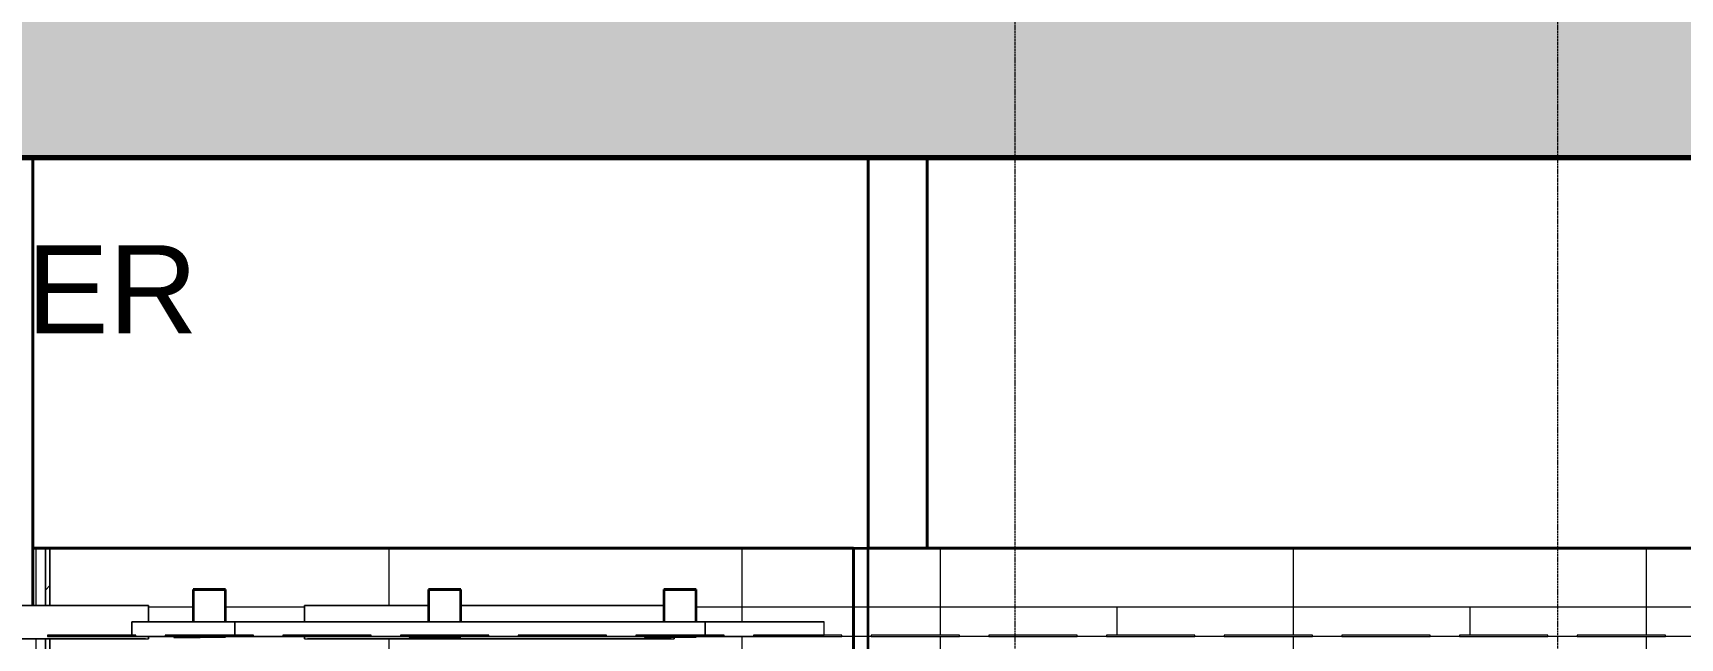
# Model space of a CAD drawing. Header units: millimetres. Extents: x -153298 to 620751, y -313239 to 250031.
# Drawn here: x 130783 to 136383, y -301282 to -299223 of the extents above; entities that cross this region are included whole.
import ezdxf

# ---------------------------------------------------------------- set-up
doc = ezdxf.new("R2010")
doc.units = ezdxf.units.MM
doc.linetypes.add('DPA_Grid _ Level 100', pattern=[10, 5.5, -1.6, 1.3, -1.6])
doc.linetypes.add('DPA_Hidden 50', pattern=[3, 2, -1])
for name, color, linetype, lineweight in [('A-DETL', 7, 'Continuous', 70), ('A-DETL-GENF', 7, 'Continuous', 35), ('A-GLAZ-CURT', 7, 'Continuous', 9), ('A-WALL-PATT', 7, 'Continuous', 35), ('E-LITE-EQPM', 7, 'Continuous', 35), ('G-ANNO-TEXT', 7, 'Continuous', 9), ('S-GRID', 7, 'Continuous', 0), ('WALL-E', 7, 'Continuous', 35)]:
    doc.layers.add(name, color=color, linetype=linetype, lineweight=lineweight)
doc.styles.add('Arial_2', font='arial.ttf', dxfattribs={"height": 3})
pattern_1 = [(0, (132667.9, -304076.8), (0, 1400), []), (0, (132667.9, -303976.8), (0, 1400), []), (0, (132667.9, -303376.8), (0, 1400), []), (0, (132667.9, -303276.8), (0, 1400), []), (90, (132667.9, -304676.8), (-1200, 7e-14), []), (90, (133267.9, -304076.8), (-1200, 700), [100, -600])]

# ---------------------------------------------------------------- blocks, each defined once
blk = doc.blocks.new('D2 - D2-12423169-2120-01 ENTRANCE 1 SECTION A')
at = {"layer": 'E-LITE-EQPM', "color": 7, "lineweight": 20}
for p, q in [((-851988.4, 95170), (-851988.4, 95167)), ((-851988.4, 95170), (-851970.1, 95170)), ((-851966.6, 95170), (-851988.4, 95170)), ((-851988.4, 95167), (-851898.4, 95167)), ((-851898.4, 95167), (-851988.4, 95167)), ((-851981.4, 95170), (-851970.3, 95170)), ((-851905.4, 95170), (-851981.4, 95170)), ((-851978.7, 95170), (-851981.1, 95170)), ((-851981.1, 95170), (-851978.7, 95170)), ((-851980.4, 95170), (-851970.3, 95170)), ((-851906.4, 95170), (-851980.4, 95170)), ((-851977.1, 95170), (-851979.2, 95170)), ((-851979.2, 95170), (-851977.1, 95170)), ((-851978.7, 95170), (-851977.1, 95170)), ((-851977.1, 95170), (-851978.7, 95170)), ((-851978.4, 95167), (-851908.4, 95167)), ((-851908.4, 95167), (-851978.4, 95167)), ((-851977.6, 95169), (-851977.6, 95167)), ((-851977.6, 95167), (-851909.2, 95167)), ((-851909.2, 95167), (-851977.6, 95167)), ((-851973.4, 95170), (-851970.5, 95170)), ((-851967.6, 95170), (-851973.4, 95170)), ((-851972.4, 95170), (-851970.7, 95170)), ((-851966.8, 95170), (-851972.4, 95170)), ((-851970.4, 95170), (-851916.4, 95170)), ((-851970.4, 95167), (-851916.4, 95167)), ((-851916.4, 95167), (-851970.4, 95167)), ((-851969.4, 95167), (-851917.4, 95167)), ((-851917.4, 95167), (-851969.4, 95167)), ((-851967.4, 95167), (-851919.4, 95167)), ((-851919.4, 95167), (-851967.4, 95167)), ((-851967.3, 95167), (-851919.4, 95167)), ((-851919.4, 95167), (-851967.3, 95167)), ((-851913.4, 95170), (-851966.8, 95170)), ((-851914.4, 95170), (-851966.6, 95170)), ((-851898.4, 95170), (-851965.9, 95170)), ((-851965.3, 95167), (-851937.2, 95167)), ((-851937.2, 95167), (-851965.3, 95167)), ((-851936.6, 95167), (-851921.4, 95167)), ((-851921.4, 95167), (-851936.6, 95167)), ((-851916.4, 95170), (-851916.7, 95170)), ((-851916.7, 95170), (-851898.4, 95170)), ((-851916.5, 95170), (-851906.4, 95170)), ((-851916.5, 95170), (-851905.4, 95170)), ((-851916.2, 95170), (-851913.4, 95170)), ((-851916, 95170), (-851914.4, 95170)), ((-851908, 95170), (-851909.7, 95170)), ((-851909.7, 95170), (-851907.8, 95170)), ((-851907.8, 95170), (-851909.7, 95170)), ((-851909.7, 95170), (-851908, 95170)), ((-851909.2, 95167), (-851909.2, 95169)), ((-851907.8, 95170), (-851905.7, 95170)), ((-851905.7, 95170), (-851907.8, 95170)), ((-851898.4, 95167), (-851898.4, 95170))]:
    blk.add_line(p, q, dxfattribs=at)
blk = doc.blocks.new('D2 - D2-V258-2120-01 ENTRANCE 1 SECTION A')
at = {"layer": 'E-LITE-EQPM', "color": 7, "lineweight": 20}
for p, q in [((-851988.4, 95170), (-851988.4, 95167.6)), ((-851988.4, 95170), (-851970.1, 95170)), ((-851970.1, 95170), (-851988.4, 95170)), ((-851988.4, 95167), (-851898.4, 95167)), ((-851898.4, 95167), (-851988.4, 95167)), ((-851981.4, 95170), (-851970.3, 95170)), ((-851970.3, 95170), (-851981.4, 95170)), ((-851978.7, 95170), (-851981.1, 95170)), ((-851981.1, 95170), (-851978.7, 95170)), ((-851980.4, 95170), (-851970.3, 95170)), ((-851970.3, 95170), (-851980.4, 95170)), ((-851977.1, 95170), (-851979.2, 95170)), ((-851979.2, 95170), (-851977.1, 95170)), ((-851978.7, 95170), (-851977.1, 95170)), ((-851977.1, 95170), (-851978.7, 95170)), ((-851978.4, 95167), (-851908.4, 95167)), ((-851908.4, 95167), (-851978.4, 95167)), ((-851977.6, 95167), (-851909.2, 95167)), ((-851909.2, 95167), (-851977.6, 95167)), ((-851973.4, 95170), (-851970.5, 95170)), ((-851970.5, 95170), (-851973.4, 95170)), ((-851972.4, 95170), (-851970.7, 95170)), ((-851970.7, 95170), (-851972.4, 95170)), ((-851970.4, 95167), (-851916.4, 95167)), ((-851916.4, 95167), (-851970.4, 95167)), ((-851969.4, 95167), (-851917.4, 95167)), ((-851917.4, 95167), (-851969.4, 95167)), ((-851967.4, 95167), (-851919.4, 95167)), ((-851919.4, 95167), (-851967.4, 95167)), ((-851967.3, 95167), (-851919.4, 95167)), ((-851919.4, 95167), (-851967.3, 95167)), ((-851965.3, 95167), (-851937.2, 95167)), ((-851937.2, 95167), (-851965.3, 95167)), ((-851936.6, 95167), (-851921.4, 95167)), ((-851921.4, 95167), (-851936.6, 95167)), ((-851916.7, 95170), (-851898.4, 95170)), ((-851898.4, 95170), (-851916.7, 95170)), ((-851916.5, 95170), (-851906.4, 95170)), ((-851906.4, 95170), (-851916.5, 95170)), ((-851916.5, 95170), (-851905.4, 95170)), ((-851905.4, 95170), (-851916.5, 95170)), ((-851916.2, 95170), (-851913.4, 95170)), ((-851913.4, 95170), (-851916.2, 95170)), ((-851916, 95170), (-851914.4, 95170)), ((-851914.4, 95170), (-851916, 95170)), ((-851908, 95170), (-851909.7, 95170)), ((-851909.7, 95170), (-851907.8, 95170)), ((-851907.8, 95170), (-851909.7, 95170)), ((-851909.7, 95170), (-851908, 95170)), ((-851907.8, 95170), (-851905.7, 95170)), ((-851905.7, 95170), (-851907.8, 95170)), ((-851898.4, 95167.6), (-851898.4, 95170))]:
    blk.add_line(p, q, dxfattribs=at)
blk = doc.blocks.new('D2 - D2-V265-2120-01 ENTRANCE 1 SECTION A')
at = {"layer": 'E-LITE-EQPM', "color": 7, "lineweight": 20}
for p, q in [((-851188.4, 95170), (-851188.4, 95167)), ((-851188.4, 95170), (-851170.1, 95170)), ((-851098.4, 95170), (-851188.4, 95170)), ((-851188.4, 95167), (-851098.4, 95167)), ((-851098.4, 95167), (-851188.4, 95167)), ((-851181.4, 95170), (-851176.3, 95170)), ((-851176.3, 95170), (-851181.4, 95170)), ((-851178.7, 95170), (-851181.1, 95170)), ((-851181.1, 95170), (-851178.7, 95170)), ((-851180.4, 95170), (-851175.4, 95170)), ((-851175.4, 95170), (-851180.4, 95170)), ((-851177.1, 95170), (-851179.2, 95170)), ((-851179.2, 95170), (-851177.1, 95170)), ((-851178.7, 95170), (-851177.1, 95170)), ((-851177.1, 95170), (-851178.7, 95170)), ((-851178.4, 95167), (-851108.4, 95167)), ((-851108.4, 95167), (-851178.4, 95167)), ((-851177.6, 95169), (-851177.6, 95167)), ((-851177.6, 95167), (-851109.2, 95167)), ((-851109.2, 95167), (-851177.6, 95167)), ((-851175.6, 95170), (-851170.3, 95170)), ((-851105.4, 95170), (-851175.6, 95170)), ((-851175.4, 95170), (-851170.3, 95170)), ((-851161.9, 95170), (-851175.4, 95170)), ((-851173.4, 95170), (-851170.5, 95170)), ((-851113.4, 95170), (-851173.4, 95170)), ((-851172.4, 95170), (-851170.7, 95170)), ((-851114.4, 95170), (-851172.4, 95170)), ((-851170.4, 95170), (-851116.4, 95170)), ((-851170.4, 95167), (-851116.4, 95167)), ((-851116.4, 95167), (-851170.4, 95167)), ((-851169.4, 95167), (-851117.4, 95167)), ((-851117.4, 95167), (-851169.4, 95167)), ((-851167.4, 95167), (-851119.4, 95167)), ((-851119.4, 95167), (-851167.4, 95167)), ((-851167.3, 95167), (-851119.4, 95167)), ((-851119.4, 95167), (-851167.3, 95167)), ((-851165.3, 95167), (-851121.4, 95167)), ((-851121.4, 95167), (-851165.3, 95167)), ((-851106.4, 95170), (-851160.8, 95170)), ((-851116, 95170), (-851098.4, 95170)), ((-851115.9, 95170), (-851106.4, 95170)), ((-851115.9, 95170), (-851105.4, 95170)), ((-851115.4, 95170), (-851114.4, 95170)), ((-851115.4, 95170), (-851113.4, 95170)), ((-851108, 95170), (-851109.7, 95170)), ((-851109.7, 95170), (-851107.6, 95170)), ((-851107.6, 95170), (-851109.7, 95170)), ((-851109.7, 95170), (-851108, 95170)), ((-851109.2, 95167), (-851109.2, 95169)), ((-851108, 95170), (-851105.7, 95170)), ((-851105.7, 95170), (-851108, 95170)), ((-851098.4, 95167), (-851098.4, 95170))]:
    blk.add_line(p, q, dxfattribs=at)
blk = doc.blocks.new('D2 - D2-V266-2120-01 ENTRANCE 1 SECTION A')
at = {"layer": 'E-LITE-EQPM', "color": 7, "lineweight": 20}
for p, q in [((-850388.4, 95170), (-850388.4, 95167)), ((-850388.4, 95170), (-850370.1, 95170)), ((-850298.4, 95170), (-850388.4, 95170)), ((-850388.4, 95167), (-850298.4, 95167)), ((-850298.4, 95167), (-850388.4, 95167)), ((-850381.4, 95170), (-850370.3, 95170)), ((-850310.9, 95170), (-850381.4, 95170)), ((-850378.7, 95170), (-850381.1, 95170)), ((-850381.1, 95170), (-850378.7, 95170)), ((-850380.4, 95170), (-850370.3, 95170)), ((-850325.6, 95170), (-850380.4, 95170)), ((-850377.1, 95170), (-850379.2, 95170)), ((-850379.2, 95170), (-850377.1, 95170)), ((-850378.7, 95170), (-850377.1, 95170)), ((-850377.1, 95170), (-850378.7, 95170)), ((-850378.4, 95167), (-850308.4, 95167)), ((-850308.4, 95167), (-850378.4, 95167)), ((-850377.6, 95169), (-850377.6, 95167)), ((-850377.6, 95167), (-850309.2, 95167)), ((-850309.2, 95167), (-850377.6, 95167)), ((-850373.4, 95170), (-850370.5, 95170)), ((-850313.4, 95170), (-850373.4, 95170)), ((-850372.4, 95170), (-850370.7, 95170)), ((-850314.4, 95170), (-850372.4, 95170)), ((-850370.4, 95170), (-850316.4, 95170)), ((-850370.4, 95167), (-850316.4, 95167)), ((-850316.4, 95167), (-850370.4, 95167)), ((-850369.4, 95167), (-850317.4, 95167)), ((-850317.4, 95167), (-850369.4, 95167)), ((-850367.4, 95167), (-850319.4, 95167)), ((-850319.4, 95167), (-850367.4, 95167)), ((-850367.3, 95167), (-850319.4, 95167)), ((-850319.4, 95167), (-850367.3, 95167)), ((-850365.3, 95167), (-850321.4, 95167)), ((-850321.4, 95167), (-850365.3, 95167)), ((-850311.3, 95170), (-850324.9, 95170)), ((-850316.4, 95170), (-850316.7, 95170)), ((-850316.7, 95170), (-850298.4, 95170)), ((-850316.5, 95170), (-850311.3, 95170)), ((-850316.5, 95170), (-850310.9, 95170)), ((-850316.2, 95170), (-850313.4, 95170)), ((-850316, 95170), (-850314.4, 95170)), ((-850310.7, 95170), (-850306.4, 95170)), ((-850306.4, 95170), (-850310.7, 95170)), ((-850310.5, 95170), (-850305.4, 95170)), ((-850305.4, 95170), (-850310.5, 95170)), ((-850308, 95170), (-850309.7, 95170)), ((-850309.7, 95170), (-850307.6, 95170)), ((-850307.6, 95170), (-850309.7, 95170)), ((-850309.7, 95170), (-850308, 95170)), ((-850309.2, 95167), (-850309.2, 95169)), ((-850308, 95170), (-850305.7, 95170)), ((-850305.7, 95170), (-850308, 95170)), ((-850298.4, 95167), (-850298.4, 95170))]:
    blk.add_line(p, q, dxfattribs=at)
blk = doc.blocks.new('L1-2 RECESSED FLUORESCENT - L1-2  RECESSED FLUORESCENT-V267-2120-01 ENTRANCE 1 SECTION A')
at = {"layer": 'E-LITE-EQPM', "color": 7, "lineweight": 20}
for p, q in [((-853331.2, 95275), (-853331.2, 95175)), ((-853331.2, 95175), (-853331.2, 95275)), ((-852074.2, 95275), (-853331.2, 95275)), ((-853331.2, 95275), (-852074.2, 95275)), ((-852074.2, 95275), (-852074.2, 95220)), ((-852074.2, 95220), (-852074.2, 95275)), ((-853331.2, 95170), (-853331.2, 95162.3)), ((-853331.2, 95162.3), (-853331.2, 95170)), ((-853331.2, 95162.3), (-852074.2, 95162.3)), ((-853331.2, 95162.3), (-852074.2, 95162.3)), ((-852084.2, 95162.3), (-853321.2, 95162.3)), ((-853321.2, 95162.3), (-852084.2, 95162.3)), ((-852074.2, 95170), (-852074.2, 95162.3)), ((-852074.2, 95162.3), (-852074.2, 95170))]:
    blk.add_line(p, q, dxfattribs=at)
blk = doc.blocks.new('L1-2 RECESSED FLUORESCENT - L1-2  RECESSED FLUORESCENT-V269-2120-01 ENTRANCE 1 SECTION A')
at = {"layer": 'E-LITE-EQPM', "color": 7, "lineweight": 20}
for p, q in [((-851544.2, 95275), (-851544.2, 95220)), ((-851544.2, 95220), (-851544.2, 95275)), ((-851122.7, 95275), (-851544.2, 95275)), ((-851544.2, 95275), (-851122.7, 95275)), ((-850322.7, 95275), (-851012.7, 95275)), ((-851012.7, 95275), (-850322.7, 95275)), ((-851544.2, 95170), (-851544.2, 95162.3)), ((-851544.2, 95162.3), (-851544.2, 95170)), ((-851544.2, 95162.3), (-850287.2, 95162.3)), ((-851544.2, 95162.3), (-850287.2, 95162.3)), ((-850297.2, 95162.3), (-851534.2, 95162.3)), ((-851534.2, 95162.3), (-850297.2, 95162.3)), ((-850287.2, 95170), (-850287.2, 95162.3)), ((-850287.2, 95162.3), (-850287.2, 95170))]:
    blk.add_line(p, q, dxfattribs=at)
blk = doc.blocks.new('PPL-C-AECM-1-PP19-EE-M3-0001_rvt-1-2120-01 ENTRANCE 1 SECTION A')
at = {"layer": 'E-LITE-EQPM', "color": 7, "lineweight": 20}
for name in ['L1-2 RECESSED FLUORESCENT - L1-2  RECESSED FLUORESCENT-V267-2120-01 ENTRANCE 1 SECTION A', 'L1-2 RECESSED FLUORESCENT - L1-2  RECESSED FLUORESCENT-V269-2120-01 ENTRANCE 1 SECTION A', 'D2 - D2-12423169-2120-01 ENTRANCE 1 SECTION A', 'D2 - D2-V258-2120-01 ENTRANCE 1 SECTION A', 'D2 - D2-V265-2120-01 ENTRANCE 1 SECTION A', 'D2 - D2-V266-2120-01 ENTRANCE 1 SECTION A']:
    blk.add_blockref(name, (0, 0), dxfattribs=at)
blk = doc.blocks.new('DPA_CP_Metal Ceiling Panel - Vertical Panel with Gap-10859825-2120-01 ENTRANCE 1 SECTION A')
at = {"layer": 'A-GLAZ-CURT', "color": 7}
for p, q in [((-850117.4, 95170), (-850417.4, 95170)), ((-850417.4, 95170), (-850369.4, 95170)), ((-850317.4, 95170), (-850117.4, 95170))]:
    blk.add_line(p, q, dxfattribs=at)
blk = doc.blocks.new('DPA_CP_Metal Ceiling Panel - Vertical Panel with Gap-V187-2120-01 ENTRANCE 1 SECTION A')
at = {"layer": 'A-GLAZ-CURT', "color": 7}
for p, q in [((-850517.4, 95170), (-850817.4, 95170)), ((-850817.4, 95170), (-850517.4, 95170))]:
    blk.add_line(p, q, dxfattribs=at)
blk = doc.blocks.new('DPA_CP_Metal Ceiling Panel - Vertical Panel with Gap-V188-2120-01 ENTRANCE 1 SECTION A')
at = {"layer": 'A-GLAZ-CURT', "color": 7}
for p, q in [((-850917.4, 95170), (-851217.4, 95170)), ((-851217.4, 95170), (-851169.4, 95170)), ((-851116.8, 95170), (-850917.4, 95170))]:
    blk.add_line(p, q, dxfattribs=at)
blk = doc.blocks.new('DPA_CP_Metal Ceiling Panel - Vertical Panel with Gap-V193-2120-01 ENTRANCE 1 SECTION A')
at = {"layer": 'A-GLAZ-CURT'}
blk.add_hatch(color=7, dxfattribs=at).paths.add_polyline_path([(-846817.4, 95170), (-846517.4, 95170), (-846517.4, 95175), (-846817.4, 95175)])
at = {"layer": 'A-GLAZ-CURT', "color": 7}
for p, q in [((-846517.4, 95175), (-846817.4, 95175)), ((-846817.4, 95175), (-846817.4, 95170)), ((-846817.4, 95170), (-846517.4, 95170)), ((-846517.4, 95170), (-846517.4, 95175))]:
    blk.add_line(p, q, dxfattribs=at)
blk = doc.blocks.new('System Panel - DPA_Metal Ceiling Rectangular Panel-15970500-2120-01 ENTRANCE 1 SECTION A')
at = {"layer": 'A-GLAZ-CURT', "color": 7}
for p, q in [((-852417.7, 95175), (-852131.4, 95175)), ((-852417.7, 95175), (-852417.7, 95170)), ((-852117.4, 95170), (-852417.7, 95170))]:
    blk.add_line(p, q, dxfattribs=at)
blk = doc.blocks.new('System Panel - DPA_Metal Ceiling Rectangular Panel-15970497-2120-01 ENTRANCE 1 SECTION A')
at = {"layer": 'A-GLAZ-CURT', "color": 7}
for p, q in [((-850017.3, 95170), (-849777.4, 95170)), ((-849777.4, 95170), (-850017.3, 95170))]:
    blk.add_line(p, q, dxfattribs=at)
blk = doc.blocks.new('DPA_CP_Metal Ceiling Panel - Vertical Panel with Gap-11197681-2120-01 ENTRANCE 1 SECTION A')
at = {"layer": 'A-GLAZ-CURT', "color": 7}
for p, q in [((-850117.4, 95170), (-850287.2, 95170)), ((-850287.2, 95170), (-850117.4, 95170))]:
    blk.add_line(p, q, dxfattribs=at)
blk = doc.blocks.new('DPA_CP_Metal Ceiling Panel - Vertical Panel with Gap-V200-2120-01 ENTRANCE 1 SECTION A')
at = {"layer": 'A-GLAZ-CURT', "color": 7}
for p, q in [((-851544.2, 95170), (-851617.4, 95170)), ((-851617.4, 95170), (-851544.2, 95170))]:
    blk.add_line(p, q, dxfattribs=at)
blk = doc.blocks.new('DPA_CP_Metal Ceiling Panel - Vertical Panel with Gap-V201-2120-01 ENTRANCE 1 SECTION A')
at = {"layer": 'A-GLAZ-CURT', "color": 7}
for p, q in [((-851969.4, 95170), (-852017.4, 95170)), ((-852017.4, 95170), (-851969.4, 95170)), ((-851717.4, 95170), (-851917.4, 95170)), ((-851917.4, 95170), (-851717.4, 95170))]:
    blk.add_line(p, q, dxfattribs=at)
blk = doc.blocks.new('System Panel - DPA_Metal Ceiling Rectangular Panel-15970494-2120-01 ENTRANCE 1 SECTION A')
at = {"layer": 'A-GLAZ-CURT', "color": 7}
for p, q in [((-850017.3, 95170), (-849777.4, 95170)), ((-849777.4, 95170), (-850017.3, 95170))]:
    blk.add_line(p, q, dxfattribs=at)
blk = doc.blocks.new('System Panel - W-06 Feature Wall Printed Pattern-14941311-2120-01 ENTRANCE 1 SECTION A')
at = {"layer": 'A-GLAZ-CURT', "color": 7}
for p, q in [((-852424.9, 95275), (-852424.9, 95470)), ((-852409.9, 95470), (-852424.9, 95470)), ((-852409.9, 95470), (-852424.9, 95470)), ((-852409.9, 95470), (-852409.9, 95275)), ((-852424.9, 94470), (-852424.9, 95162.3)), ((-852409.9, 95162.3), (-852409.9, 94470)), ((-852424.9, 93820), (-852424.9, 94470)), ((-852409.9, 94470), (-852409.9, 93820)), ((-852409.9, 93820), (-852424.9, 93820))]:
    blk.add_line(p, q, dxfattribs=at)
blk = doc.blocks.new('System Panel - W-06 Feature Wall Printed Pattern-14941312-2120-01 ENTRANCE 1 SECTION A')
at = {"layer": 'A-GLAZ-CURT', "color": 7}
for p, q in [((-852424.9, 95275), (-852424.9, 95470)), ((-852424.9, 95470), (-852424.9, 95275)), ((-852409.9, 95470), (-852424.9, 95470)), ((-852409.9, 95470), (-852424.9, 95470)), ((-852409.9, 95275), (-852409.9, 95470)), ((-852409.9, 95470), (-852409.9, 95275)), ((-852424.9, 94470), (-852424.9, 95162.3)), ((-852424.9, 95162.3), (-852424.9, 94470)), ((-852409.9, 94470), (-852409.9, 95162.3)), ((-852409.9, 95162.3), (-852409.9, 94470))]:
    blk.add_line(p, q, dxfattribs=at)
blk = doc.blocks.new('System Panel - W-06 Feature Wall Printed Pattern-14941313-2120-01 ENTRANCE 1 SECTION A')
at = {"layer": 'A-GLAZ-CURT'}
h = blk.add_hatch(dxfattribs=at)
h.set_pattern_fill('FP_24', style=0, pattern_type=2)
h.set_pattern_definition([(45, (-894843.2, 113125.8), (660.511, 1761.362), [11676.29, -1556.84, 3892.1, -778.42]), (45, (-894386.3, 114133.1), (-1282.492, 181.64), [2335.26, -256.88, 4670.516, -583.815]), (45, (-895035.8, 113868.86), (2493.428, 3230.9986), [6227.355, -1089.787, 3113.68, -778.42])])
h.paths.add_polyline_path([(-852424.9, 93820), (-852409.9, 93820), (-852409.9, 95162.3), (-852424.9, 95162.3), (-852424.9, 94286.2)])
h.paths.add_polyline_path([(-852424.9, 95275), (-852409.9, 95275), (-852409.9, 95470), (-852424.9, 95470), (-852424.9, 95293.5)])
at = {"layer": 'A-GLAZ-CURT', "color": 7}
for p, q in [((-852424.9, 95275), (-852424.9, 95470)), ((-852424.9, 95470), (-852424.9, 95275)), ((-852409.9, 95470), (-852424.9, 95470)), ((-852409.9, 95470), (-852424.9, 95470)), ((-852409.9, 95275), (-852409.9, 95470)), ((-852409.9, 95470), (-852409.9, 95275)), ((-852424.9, 93820), (-852424.9, 95162.3)), ((-852424.9, 95162.3), (-852424.9, 94470)), ((-852409.9, 94470), (-852409.9, 95162.3)), ((-852409.9, 95162.3), (-852409.9, 93820)), ((-852424.9, 94470), (-852424.9, 93820)), ((-852409.9, 93820), (-852409.9, 94470)), ((-852424.9, 93820), (-852409.9, 93820)), ((-852409.9, 93820), (-852424.9, 93820))]:
    blk.add_line(p, q, dxfattribs=at)
blk = doc.blocks.new('DPA_CP_Metal Ceiling Air Supply1 - Linear Diffuser Air Supply-V349-2120-01 ENTRANCE 1 SECTION A')
at = {"layer": 'A-GLAZ-CURT', "color": 7}
for p, q in [((-850181.4, 95220), (-851781.4, 95220)), ((-851781.4, 95220), (-851781.4, 95175)), ((-851781.4, 95220), (-850181.4, 95220)), ((-851781.4, 95175), (-851781.4, 95220)), ((-850186.4, 95220), (-851776.4, 95220)), ((-851776.4, 95220), (-850186.4, 95220)), ((-850181.4, 95175), (-850181.4, 95220)), ((-850181.4, 95175), (-850181.4, 95220)), ((-851781.4, 95170), (-850181.4, 95170)), ((-850181.4, 95170), (-851781.4, 95170))]:
    blk.add_line(p, q, dxfattribs=at)
at = {"layer": 'A-GLAZ-CURT', "color": 7, "linetype": 'DPA_Hidden 50'}
blk.add_line((-850261.4, 95170), (-851701.4, 95170), dxfattribs=at)
blk.add_line((-850261.4, 95170), (-851701.4, 95170), dxfattribs=at)
blk = doc.blocks.new('DPA_CP_Metal Ceiling Panel1 - Horizontal with Gap-V350-2120-01 ENTRANCE 1 SECTION A')
at = {"layer": 'A-GLAZ-CURT', "color": 7}
for p, q in [((-851781.4, 95220), (-852131.4, 95220)), ((-852131.4, 95220), (-852131.4, 95175)), ((-852131.4, 95220), (-851781.4, 95220)), ((-852131.4, 95175), (-852131.4, 95220)), ((-851786.4, 95220), (-852126.4, 95220)), ((-852126.4, 95220), (-851786.4, 95220)), ((-851781.4, 95175), (-851781.4, 95220)), ((-851781.4, 95175), (-851781.4, 95220)), ((-852131.4, 95170), (-851781.4, 95170)), ((-851781.4, 95170), (-852131.4, 95170)), ((-852131.4, 95170), (-851781.4, 95170)), ((-852131.4, 95170), (-851781.4, 95170))]:
    blk.add_line(p, q, dxfattribs=at)
blk = doc.blocks.new('DPA_CP_Metal Ceiling Panel1 - Horizontal with Gap-15932103-2120-01 ENTRANCE 1 SECTION A')
at = {"layer": 'A-GLAZ-CURT', "color": 7}
for p, q in [((-849777.4, 95220), (-850181.4, 95220)), ((-850181.4, 95220), (-850181.4, 95175)), ((-850181.4, 95220), (-849777.4, 95220)), ((-850181.4, 95175), (-850181.4, 95220)), ((-849782.4, 95220), (-850176.4, 95220)), ((-850176.4, 95220), (-849782.4, 95220)), ((-849777.4, 95175), (-849777.4, 95220)), ((-849777.4, 95175), (-849777.4, 95220)), ((-850181.4, 95170), (-849777.4, 95170)), ((-849777.4, 95170), (-850181.4, 95170)), ((-850181.4, 95170), (-849777.4, 95170)), ((-850181.4, 95170), (-849777.4, 95170))]:
    blk.add_line(p, q, dxfattribs=at)
blk = doc.blocks.new('DPA_CP_Metal Ceiling Air Supply1 - Linear Diffuser Air Supply-V351-2120-01 ENTRANCE 1 SECTION A')
at = {"layer": 'A-GLAZ-CURT', "color": 7}
for p, q in [((-851122.7, 95220), (-851781.4, 95220)), ((-851781.4, 95220), (-851781.4, 95175)), ((-851781.4, 95220), (-851544.2, 95220)), ((-851781.4, 95175), (-851781.4, 95220)), ((-851544.2, 95220), (-851776.4, 95220)), ((-851776.4, 95220), (-851122.7, 95220)), ((-850322.7, 95220), (-851012.7, 95220)), ((-851012.7, 95220), (-850322.7, 95220)), ((-850181.4, 95220), (-850212.7, 95220)), ((-850212.7, 95220), (-850181.4, 95220)), ((-850186.4, 95220), (-850212.7, 95220)), ((-850212.7, 95220), (-850186.4, 95220)), ((-850181.4, 95175), (-850181.4, 95220)), ((-850181.4, 95175), (-850181.4, 95220)), ((-851781.4, 95170), (-851544.2, 95170)), ((-851169.4, 95170), (-851781.4, 95170)), ((-850369.4, 95170), (-851116.8, 95170)), ((-850181.4, 95170), (-850317.4, 95170)), ((-850287.2, 95170), (-850181.4, 95170))]:
    blk.add_line(p, q, dxfattribs=at)
at = {"layer": 'A-GLAZ-CURT', "color": 7, "linetype": 'DPA_Hidden 50'}
for p, q in [((-851544.2, 95170), (-851701.4, 95170)), ((-851544.2, 95170), (-851701.4, 95170)), ((-850261.4, 95170), (-850287.2, 95170)), ((-850261.4, 95170), (-850287.2, 95170))]:
    blk.add_line(p, q, dxfattribs=at)
blk = doc.blocks.new('DPA_CP_Metal Ceiling Panel1 - Horizontal with Gap-15932165-2120-01 ENTRANCE 1 SECTION A')
at = {"layer": 'A-GLAZ-CURT', "color": 7}
for p, q in [((-851922.7, 95220), (-852074.2, 95220)), ((-852074.2, 95220), (-851922.7, 95220)), ((-851922.7, 95220), (-852074.2, 95220)), ((-852074.2, 95220), (-851922.7, 95220)), ((-851781.4, 95220), (-851812.7, 95220)), ((-851812.7, 95220), (-851781.4, 95220)), ((-851786.4, 95220), (-851812.7, 95220)), ((-851812.7, 95220), (-851786.4, 95220)), ((-851781.4, 95175), (-851781.4, 95220)), ((-851781.4, 95175), (-851781.4, 95220)), ((-852074.2, 95170), (-851969.4, 95170)), ((-851969.4, 95170), (-852074.2, 95170)), ((-852074.2, 95170), (-851969.4, 95170)), ((-852074.2, 95170), (-851969.4, 95170)), ((-851917.4, 95170), (-851781.4, 95170)), ((-851781.4, 95170), (-851917.4, 95170)), ((-851917.4, 95170), (-851781.4, 95170)), ((-851917.4, 95170), (-851781.4, 95170))]:
    blk.add_line(p, q, dxfattribs=at)
blk = doc.blocks.new('LGF_DL_SAA_LowPower_DL1a - LGF_DL_SAA_LowPower_DL1a-8832329-2120-01 ENTRANCE 1 SECTION A')
at = {"layer": 'E-LITE-EQPM', "color": 7}
for p, q in [((-851922.7, 95330), (-851922.7, 95220)), ((-851922.7, 95330), (-851820, 95330)), ((-851820, 95330), (-851922.7, 95330)), ((-851917.7, 95330), (-851819.8, 95330)), ((-851819.8, 95330), (-851917.7, 95330)), ((-851820, 95330), (-851812.7, 95330)), ((-851812.7, 95330), (-851820, 95330)), ((-851819.4, 95330), (-851817.7, 95330)), ((-851817.7, 95330), (-851819.4, 95330)), ((-851812.7, 95220), (-851812.7, 95330)), ((-851917.8, 95170), (-851820, 95170)), ((-851820, 95170), (-851917.8, 95170)), ((-851820, 95170), (-851812.7, 95170)), ((-851812.7, 95170), (-851820, 95170))]:
    blk.add_line(p, q, dxfattribs=at)
blk = doc.blocks.new('LGF_DL_SAA_LowPower_DL1a - LGF_DL_SAA_LowPower_DL1a-V352-2120-01 ENTRANCE 1 SECTION A')
at = {"layer": 'E-LITE-EQPM', "color": 7}
for p, q in [((-851122.7, 95330), (-851122.7, 95275)), ((-851122.7, 95330), (-851012.7, 95330)), ((-851012.7, 95330), (-851122.7, 95330)), ((-851115.9, 95330), (-851017.7, 95330)), ((-851017.7, 95330), (-851115.9, 95330)), ((-851012.7, 95275), (-851012.7, 95330))]:
    blk.add_line(p, q, dxfattribs=at)
blk = doc.blocks.new('LGF_DL_SAA_LowPower_DL1a - LGF_DL_SAA_LowPower_DL1a-V353-2120-01 ENTRANCE 1 SECTION A')
at = {"layer": 'E-LITE-EQPM', "color": 7}
for p, q in [((-850322.7, 95330), (-850322.7, 95275)), ((-850322.7, 95330), (-850212.7, 95330)), ((-850212.7, 95330), (-850322.7, 95330)), ((-850317.7, 95330), (-850217.7, 95330)), ((-850217.7, 95330), (-850317.7, 95330)), ((-850212.7, 95220), (-850212.7, 95330)), ((-850287.4, 95170), (-850212.7, 95170)), ((-850212.7, 95170), (-850287.4, 95170))]:
    blk.add_line(p, q, dxfattribs=at)
blk = doc.blocks.new('LGF_DL_SAA_LowPower_DL1a - LGF_DL_SAA_LowPower_DL1a-V354-2120-01 ENTRANCE 1 SECTION A')
at = {"layer": 'E-LITE-EQPM', "color": 7}
for p, q in [((-851922.7, 95330), (-851922.7, 95220)), ((-851922.7, 95330), (-851812.7, 95330)), ((-851820, 95330), (-851922.7, 95330)), ((-851917.7, 95330), (-851819.8, 95330)), ((-851819.8, 95330), (-851917.7, 95330)), ((-851812.7, 95330), (-851820, 95330)), ((-851819.4, 95330), (-851817.7, 95330)), ((-851817.7, 95330), (-851819.4, 95330)), ((-851812.7, 95220), (-851812.7, 95330)), ((-851917.8, 95170), (-851820, 95170)), ((-851820, 95170), (-851917.8, 95170)), ((-851820, 95170), (-851812.7, 95170)), ((-851812.7, 95170), (-851820, 95170))]:
    blk.add_line(p, q, dxfattribs=at)
blk = doc.blocks.new('LGF_DL_SAA_LowPower_DL1a - LGF_DL_SAA_LowPower_DL1a-V355-2120-01 ENTRANCE 1 SECTION A')
at = {"layer": 'E-LITE-EQPM', "color": 7}
for p, q in [((-851122.7, 95330), (-851122.7, 95220)), ((-851122.7, 95330), (-851012.7, 95330)), ((-851012.7, 95330), (-851122.7, 95330)), ((-851115.9, 95330), (-851017.7, 95330)), ((-851017.7, 95330), (-851115.9, 95330)), ((-851012.7, 95220), (-851012.7, 95330)), ((-851117.1, 95170), (-851012.7, 95170)), ((-851012.7, 95170), (-851117.1, 95170))]:
    blk.add_line(p, q, dxfattribs=at)
blk = doc.blocks.new('LGF_DL_SAA_LowPower_DL1a - LGF_DL_SAA_LowPower_DL1a-V356-2120-01 ENTRANCE 1 SECTION A')
at = {"layer": 'E-LITE-EQPM', "color": 7}
for p, q in [((-850322.7, 95330), (-850322.7, 95220)), ((-850322.7, 95330), (-850212.7, 95330)), ((-850212.7, 95330), (-850322.7, 95330)), ((-850317.7, 95330), (-850217.7, 95330)), ((-850217.7, 95330), (-850317.7, 95330)), ((-850212.7, 95220), (-850212.7, 95330)), ((-850317.8, 95170), (-850212.7, 95170)), ((-850212.7, 95170), (-850317.8, 95170))]:
    blk.add_line(p, q, dxfattribs=at)

msp = doc.modelspace()

# ---------------------------------------------------------------- hatches: boundary and pattern name
at = {"layer": 'A-DETL-GENF', "lineweight": 9}
h = msp.add_hatch(dxfattribs=at)
h.set_pattern_fill('FP_1', style=0, pattern_type=2)
h.set_pattern_definition([(50, (108217.3, -305821.75), (728.737, -63.756), [76.2, -838.2]), (355, (108217.3, -305821.75), (-140.972, 764.228), [60.96, -670.56]), (100.451, (108278, -305827.1), (587.77, 700.467), [64.76, -712.36]), (46.184, (108217.3, -305618.55), (1084.316, -168.17), [114.3, -1257.3]), (96.636, (108307.7, -305632.6), (949.61, 989.71), [97.14, -1068.54]), (351.184, (108217.3, -305618.6), (949.62, 989.7), [91.44, -1005.84]), (21, (108318.9, -305669.35), (606.458, -409.061), [76.2, -838.2]), (326, (108318.9, -305669.35), (247.208, 736.753), [60.96, -670.56]), (71.451, (108369.44, -305703.44), (853.668, 327.685), [64.76, -712.36]), (37.5, (108217.3, -305821.75), (12.3547, 338.2201), [33.528, -628.904, 33.528, -647.192, -673.1]), (37.5, (108217.3, -305821.75), (12.3547, 338.2201), [-1343.152, 33.528, -639.572]), (7.5, (108217.3, -305821.75), (267.279, 400.722), [33.528, -354.584, 33.528, -613.664, -256.54]), (7.5, (108217.3, -305821.75), (267.279, 400.722), [-1035.304, 33.528, -223.012]), (327.5, (107990.73, -305821.75), (542.3633, -22.9153), [33.528, -220.472, 33.528, -758.952, -1051.56]), (327.5, (107990.73, -305821.75), (542.3633, -22.9153), [-1046.48, 33.528, -1018.032]), (317.5, (107889.13, -305821.75), (592.517, 101.707), [33.528, -296.672, 33.528, -492.76, -746.76]), (317.5, (107889.13, -305821.75), (592.517, 101.707), [-856.488, 33.528, -713.232])])
h.paths.add_polyline_path([(101565.4353, -307197.3524), (102467.8829, -307197.3524), (102467.8829, -305576.753), (103017.8806, -305576.753), (103017.8806, -305376.753), (112467.88, -305376.753), (112467.88, -307197.3524), (113867.88, -307197.3524), (113867.88, -305376.753), (122092.9315, -305376.753), (122092.9315, -306676.753), (123867.88, -306676.753), (123867.88, -307197.3524), (125267.88, -307197.3524), (125267.88, -305976.753), (130003.88, -305976.753), (130003.88, -305376.753), (134337.5502, -305376.753), (134337.5502, -305576.753), (140337.5298, -305576.753), (140337.5298, -304376.753), (130003.88, -304376.753), (130003.88, -304416.753), (129803.88, -304416.753), (129803.88, -305776.753), (124213.88, -305776.753), (124213.88, -304376.753), (113867.88, -304376.753), (113867.88, -298652.784), (119380.88, -301835.716), (119380.88, -302507.753), (119880.88, -302507.753), (119880.8933, -301835.7237), (114011.0238, -298446.753), (112467.88, -298446.753), (112467.88, -298307.753), (112558.3958, -298307.753), (112558.3958, -297707.753), (112058.3958, -297707.753), (112058.3958, -298307.753), (112158.3958, -298307.753), (112158.3958, -298446.753), (104188.1926, -298446.753), (104188.1926, -294036.753), (103988.1926, -294036.753), (103988.1926, -293996.753), (100313.1276, -293996.753), (100322.5695, -294083.8958), (99995.5431, -294083.8958), (100012.5695, -294241.0387), (99685.5431, -294241.0387), (99702.5695, -294398.1815), (99375.5431, -294398.1815), (99392.5695, -294555.3244), (99065.5431, -294555.3244), (99082.5695, -294712.4672), (98755.5431, -294712.4672), (98772.5695, -294869.6101), (98445.5431, -294869.6101), (98459.319, -294996.753), (98431.8802, -294996.753), (98431.8802, -295296.753), (99036.3182, -295296.753), (99036.3182, -295013.3142), (99966.8802, -294541.6008), (99966.8802, -294696.753), (100266.8802, -294696.753), (100266.8802, -294496.753), (103688.1926, -294496.753), (103688.1926, -298446.753), (80330.7286, -298446.753), (80330.7286, -299646.753), (101067.8829, -299646.753), (101067.8829, -304376.753), (80330.7286, -304376.753), (80330.7286, -305576.753), (101067.8829, -305576.753), (101067.8829, -307197.3524)])
h.paths.add_polyline_path([(112467.88, -304376.753), (102467.8829, -304376.753), (102467.8829, -299646.753), (112467.88, -299646.753), (112467.88, -304301.2027)])
h.paths.add_polyline_path([(132836.6797, -299646.753), (140337.5298, -299646.753), (140337.5298, -298446.753), (122478.88, -298446.753), (116617.88, -295053.5424), (116617.88, -293996.753), (116117.88, -293996.753), (116117.88, -295341.8187), (123553.6755, -299646.753), (130961.4671, -299646.753)])
at = {"layer": 'A-WALL-PATT', "lineweight": 9}
h = msp.add_hatch(dxfattribs=at)
h.set_pattern_fill('FP_5', style=0, pattern_type=2)
h.set_pattern_definition([(0, (129592.9, -304776.8), (0, 1400), []), (0, (129592.9, -304676.8), (0, 1400), []), (0, (129592.9, -304076.8), (0, 1400), []), (0, (129592.9, -303976.8), (0, 1400), []), (90, (129592.9, -305376.8), (-1200, 7e-14), []), (90, (130192.9, -304776.8), (-1200, 700), [100, -600])])
h.paths.add_polyline_path([(130782.88, -303976.753), (130825.38, -303976.753), (130825.38, -301284.4873), (130782.88, -301284.4873), (130782.88, -303167.9268)])
h.paths.add_polyline_path([(130840.38, -303976.753), (133572.88, -303976.753), (133572.88, -300976.753), (130840.38, -300976.753), (130840.38, -301171.753), (131176.0593, -301171.753), (131176.0593, -301226.753), (131327.6024, -301226.753), (131327.6024, -301116.753), (131437.6024, -301116.753), (131437.6024, -301226.753), (131706.0198, -301226.753), (131706.0198, -301171.753), (132127.6024, -301171.753), (132127.6024, -301116.753), (132237.6024, -301116.753), (132237.6024, -301171.753), (132927.6024, -301171.753), (132927.6024, -301116.753), (133037.6024, -301116.753), (133037.6024, -301226.753), (133472.8729, -301226.753), (133472.8729, -301271.753), (133532.8729, -301271.753), (133532.8729, -301276.753), (132963.0198, -301276.753), (132963.0198, -301284.4873), (131706.0198, -301284.4873), (131706.0198, -301276.753), (131351.88, -301276.753), (131351.88, -301279.753), (131261.88, -301279.1335), (131261.88, -301276.753), (131176.0593, -301276.753), (131176.0593, -301284.4873), (130840.38, -301284.4873), (130840.38, -303167.9268)])
h.paths.add_polyline_path([(130825.38, -301171.753), (130825.38, -300976.753), (130782.88, -300976.753), (130782.88, -301171.753)])
h = msp.add_hatch(dxfattribs=at)
h.set_pattern_fill('FP_6', style=0, pattern_type=2)
h.set_pattern_definition(pattern_1)
h.paths.add_polyline_path([(133572.88, -303976.753), (133622.88, -303976.753), (133622.88, -300976.753), (133572.88, -300976.753), (133572.88, -303167.9268)])
h = msp.add_hatch(dxfattribs=at)
h.set_pattern_fill('FP_6', style=0, pattern_type=2)
h.set_pattern_definition(pattern_1)
h.paths.add_polyline_path([(139042.88, -303976.753), (139042.88, -301176.753), (138516.68, -301176.753), (138516.68, -300976.753), (133622.88, -300976.753), (133622.88, -303976.753), (136587.1047, -303976.753)])
h.paths.add_polyline_path([(138516.68, -301276.753), (138432.8729, -301276.753), (138432.8729, -301271.753), (138732.8729, -301271.753), (138732.8729, -301276.753)])
h.paths.add_polyline_path([(133632.8729, -301276.753), (133632.8729, -301271.753), (133932.8729, -301271.753), (133932.8729, -301276.753), (133774.2859, -301276.753)])
h.paths.add_polyline_path([(134432.8729, -301276.753), (134432.8729, -301271.753), (134732.8729, -301271.753), (134732.8729, -301276.753), (134711.8922, -301276.753)])
h.paths.add_polyline_path([(138942.8729, -301276.753), (138832.8729, -301276.753), (138832.8729, -301271.753), (138942.8729, -301271.753)])
h.paths.add_polyline_path([(134032.8729, -301276.753), (134032.8729, -301271.753), (134332.8729, -301271.753), (134332.8729, -301276.753)])
h.paths.add_polyline_path([(134832.8729, -301276.753), (134832.8729, -301271.753), (135132.8729, -301271.753), (135132.8729, -301276.753)])
h.paths.add_polyline_path([(136832.8729, -301276.753), (136832.8729, -301271.753), (137132.8729, -301271.753), (137132.8729, -301276.753)])
h.paths.add_polyline_path([(136432.8729, -301276.753), (136432.8729, -301271.753), (136732.8729, -301271.753), (136732.8729, -301276.753), (136587.1047, -301276.753)])
h.paths.add_polyline_path([(136032.8729, -301276.753), (136032.8729, -301271.753), (136332.8729, -301271.753), (136332.8729, -301276.753)])
h.paths.add_polyline_path([(135632.8729, -301276.753), (135632.8729, -301271.753), (135932.8729, -301271.753), (135932.8729, -301276.753)])
h.paths.add_polyline_path([(137532.8729, -301276.753), (137232.8729, -301276.753), (137232.8729, -301271.753), (137532.8729, -301271.753)])
h.paths.add_polyline_path([(135232.8729, -301276.753), (135232.8729, -301271.753), (135532.8729, -301271.753), (135532.8729, -301276.753)])
h.paths.add_polyline_path([(137932.8729, -301276.753), (137632.8729, -301276.753), (137632.8729, -301271.753), (137932.8729, -301271.753)])
h.paths.add_polyline_path([(138032.8729, -301276.753), (138032.8729, -301271.753), (138332.8729, -301271.753), (138332.8729, -301276.753)])

# ---------------------------------------------------------------- linework, layer by layer
at = {"layer": 'A-DETL', "color": 7}
msp.add_line((123553.6755, -299646.753), (140337.5298, -299646.753), dxfattribs=at)
at = {"layer": 'S-GRID', "color": 7, "linetype": 'DPA_Grid _ Level 100'}
for p, q in [((134122.88, -309692.5036), (134122.88, -276432.3847)), ((135967.88, -309692.5036), (135967.88, -276432.3847))]:
    msp.add_line(p, q, dxfattribs=at)
at = {"layer": 'WALL-E', "color": 7}
for p, q in [((127082.88, -299646.753), (130782.88, -299646.753)), ((130582.88, -299646.753), (130782.88, -299646.753)), ((130582.88, -299646.753), (130782.88, -299646.753)), ((130582.88, -299646.753), (130782.88, -299646.753)), ((130782.88, -299646.753), (130782.88, -301171.753)), ((130782.88, -299646.753), (130782.88, -301171.753)), ((130782.88, -301171.753), (130782.88, -299646.753)), ((130782.88, -299646.753), (130782.88, -300446.753)), ((133622.88, -299646.753), (133622.88, -300976.753)), ((133622.88, -303976.753), (133622.88, -299646.753)), ((133622.88, -299646.753), (133822.88, -299646.753)), ((133822.88, -299646.753), (133622.88, -299646.753)), ((133822.88, -300446.753), (133822.88, -299646.753)), ((139092.88, -299646.753), (133822.88, -299646.753)), ((133822.88, -300976.753), (133822.88, -299646.753)), ((133822.88, -299646.753), (139092.88, -299646.753)), ((133822.88, -300976.753), (133822.88, -299646.753)), ((133822.88, -299646.753), (133822.88, -300976.753)), ((133572.88, -300976.753), (130782.88, -300976.753)), ((130782.88, -300976.753), (130782.88, -301171.753)), ((130782.88, -301171.753), (130782.88, -300976.753)), ((130782.88, -300976.753), (133622.88, -300976.753)), ((133572.88, -300976.753), (133572.88, -303976.753)), ((133572.88, -303976.753), (133572.88, -300976.753)), ((133572.88, -300976.753), (133622.88, -300976.753)), ((138516.68, -300976.753), (133622.88, -300976.753)), ((133622.88, -303976.753), (133622.88, -300976.753)), ((133622.88, -300976.753), (138516.68, -300976.753))]:
    msp.add_line(p, q, dxfattribs=at)

# ---------------------------------------------------------------- block references
at = {"color": 7, "lineweight": 5}
msp.add_blockref('PPL-C-AECM-1-PP19-EE-M3-0001_rvt-1-2120-01 ENTRANCE 1 SECTION A', (983250.2539, -396446.753), dxfattribs=at)
at = {"layer": 'A-GLAZ-CURT', "color": 7}
for name, p in [('System Panel - W-06 Feature Wall Printed Pattern-14941311-2120-01 ENTRANCE 1 SECTION A', (983250.2539, -396446.753)), ('System Panel - W-06 Feature Wall Printed Pattern-14941312-2120-01 ENTRANCE 1 SECTION A', (983250.2539, -396446.753)), ('System Panel - W-06 Feature Wall Printed Pattern-14941313-2120-01 ENTRANCE 1 SECTION A', (983250.2539, -396446.753)), ('System Panel - DPA_Metal Ceiling Rectangular Panel-15970500-2120-01 ENTRANCE 1 SECTION A', (983250.2539, -396446.753)), ('DPA_CP_Metal Ceiling Panel - Vertical Panel with Gap-V193-2120-01 ENTRANCE 1 SECTION A', (977650.2539, -396446.753)), ('DPA_CP_Metal Ceiling Panel1 - Horizontal with Gap-V350-2120-01 ENTRANCE 1 SECTION A', (983250.2539, -396446.753)), ('DPA_CP_Metal Ceiling Panel1 - Horizontal with Gap-15932165-2120-01 ENTRANCE 1 SECTION A', (983250.2539, -396446.753)), ('DPA_CP_Metal Ceiling Panel - Vertical Panel with Gap-V193-2120-01 ENTRANCE 1 SECTION A', (978050.2539, -396446.753)), ('DPA_CP_Metal Ceiling Panel - Vertical Panel with Gap-10859825-2120-01 ENTRANCE 1 SECTION A', (981650.2539, -396446.753)), ('DPA_CP_Metal Ceiling Panel - Vertical Panel with Gap-V201-2120-01 ENTRANCE 1 SECTION A', (983250.2539, -396446.753)), ('DPA_CP_Metal Ceiling Air Supply1 - Linear Diffuser Air Supply-V349-2120-01 ENTRANCE 1 SECTION A', (983250.2539, -396446.753)), ('DPA_CP_Metal Ceiling Air Supply1 - Linear Diffuser Air Supply-V351-2120-01 ENTRANCE 1 SECTION A', (983250.2539, -396446.753)), ('DPA_CP_Metal Ceiling Panel - Vertical Panel with Gap-V193-2120-01 ENTRANCE 1 SECTION A', (978450.2539, -396446.753)), ('DPA_CP_Metal Ceiling Panel - Vertical Panel with Gap-V187-2120-01 ENTRANCE 1 SECTION A', (982450.2539, -396446.753)), ('DPA_CP_Metal Ceiling Panel - Vertical Panel with Gap-V200-2120-01 ENTRANCE 1 SECTION A', (983250.2539, -396446.753)), ('DPA_CP_Metal Ceiling Panel - Vertical Panel with Gap-V193-2120-01 ENTRANCE 1 SECTION A', (978850.2539, -396446.753)), ('DPA_CP_Metal Ceiling Panel - Vertical Panel with Gap-V188-2120-01 ENTRANCE 1 SECTION A', (983250.2539, -396446.753)), ('DPA_CP_Metal Ceiling Panel - Vertical Panel with Gap-V193-2120-01 ENTRANCE 1 SECTION A', (979250.2539, -396446.753)), ('DPA_CP_Metal Ceiling Panel - Vertical Panel with Gap-V187-2120-01 ENTRANCE 1 SECTION A', (983250.2539, -396446.753)), ('DPA_CP_Metal Ceiling Panel - Vertical Panel with Gap-V193-2120-01 ENTRANCE 1 SECTION A', (979650.2539, -396446.753)), ('DPA_CP_Metal Ceiling Panel - Vertical Panel with Gap-10859825-2120-01 ENTRANCE 1 SECTION A', (983250.2539, -396446.753)), ('DPA_CP_Metal Ceiling Panel - Vertical Panel with Gap-11197681-2120-01 ENTRANCE 1 SECTION A', (983250.2539, -396446.753)), ('DPA_CP_Metal Ceiling Panel1 - Horizontal with Gap-15932103-2120-01 ENTRANCE 1 SECTION A', (983250.2539, -396446.753)), ('DPA_CP_Metal Ceiling Panel1 - Horizontal with Gap-15932103-2120-01 ENTRANCE 1 SECTION A', (983250.2539, -396446.753)), ('DPA_CP_Metal Ceiling Panel - Vertical Panel with Gap-V193-2120-01 ENTRANCE 1 SECTION A', (980050.2539, -396446.753)), ('System Panel - DPA_Metal Ceiling Rectangular Panel-15970497-2120-01 ENTRANCE 1 SECTION A', (983250.2539, -396446.753)), ('System Panel - DPA_Metal Ceiling Rectangular Panel-15970494-2120-01 ENTRANCE 1 SECTION A', (983250.2539, -396446.753)), ('System Panel - DPA_Metal Ceiling Rectangular Panel-15970497-2120-01 ENTRANCE 1 SECTION A', (983250.2539, -396446.753)), ('System Panel - DPA_Metal Ceiling Rectangular Panel-15970494-2120-01 ENTRANCE 1 SECTION A', (983250.2539, -396446.753)), ('DPA_CP_Metal Ceiling Panel - Vertical Panel with Gap-V193-2120-01 ENTRANCE 1 SECTION A', (980450.2539, -396446.753)), ('DPA_CP_Metal Ceiling Panel - Vertical Panel with Gap-V193-2120-01 ENTRANCE 1 SECTION A', (980850.2539, -396446.753)), ('DPA_CP_Metal Ceiling Panel - Vertical Panel with Gap-V193-2120-01 ENTRANCE 1 SECTION A', (981250.2539, -396446.753)), ('DPA_CP_Metal Ceiling Panel - Vertical Panel with Gap-V193-2120-01 ENTRANCE 1 SECTION A', (981650.2539, -396446.753)), ('DPA_CP_Metal Ceiling Panel - Vertical Panel with Gap-V193-2120-01 ENTRANCE 1 SECTION A', (982050.2539, -396446.753)), ('DPA_CP_Metal Ceiling Panel - Vertical Panel with Gap-V193-2120-01 ENTRANCE 1 SECTION A', (982450.2539, -396446.753)), ('DPA_CP_Metal Ceiling Panel - Vertical Panel with Gap-V193-2120-01 ENTRANCE 1 SECTION A', (982850.2539, -396446.753))]:
    msp.add_blockref(name, p, dxfattribs=at)
at = {"layer": 'E-LITE-EQPM', "color": 7}
for name in ['LGF_DL_SAA_LowPower_DL1a - LGF_DL_SAA_LowPower_DL1a-8832329-2120-01 ENTRANCE 1 SECTION A', 'LGF_DL_SAA_LowPower_DL1a - LGF_DL_SAA_LowPower_DL1a-V354-2120-01 ENTRANCE 1 SECTION A', 'LGF_DL_SAA_LowPower_DL1a - LGF_DL_SAA_LowPower_DL1a-V352-2120-01 ENTRANCE 1 SECTION A', 'LGF_DL_SAA_LowPower_DL1a - LGF_DL_SAA_LowPower_DL1a-V355-2120-01 ENTRANCE 1 SECTION A', 'LGF_DL_SAA_LowPower_DL1a - LGF_DL_SAA_LowPower_DL1a-V353-2120-01 ENTRANCE 1 SECTION A', 'LGF_DL_SAA_LowPower_DL1a - LGF_DL_SAA_LowPower_DL1a-V356-2120-01 ENTRANCE 1 SECTION A']:
    msp.add_blockref(name, (983250.2539, -396446.753), dxfattribs=at)

# ---------------------------------------------------------------- texts
at = {"layer": 'G-ANNO-TEXT', "color": 7, "insert": (127850.3364, -299945.4415), "char_height": 300, "width": 4289.028125, "attachment_point": 1, "style": 'Arial_2'}
msp.add_mtext('SMOKE BARRIER', dxfattribs=at)

doc.saveas('drawing.dxf')
